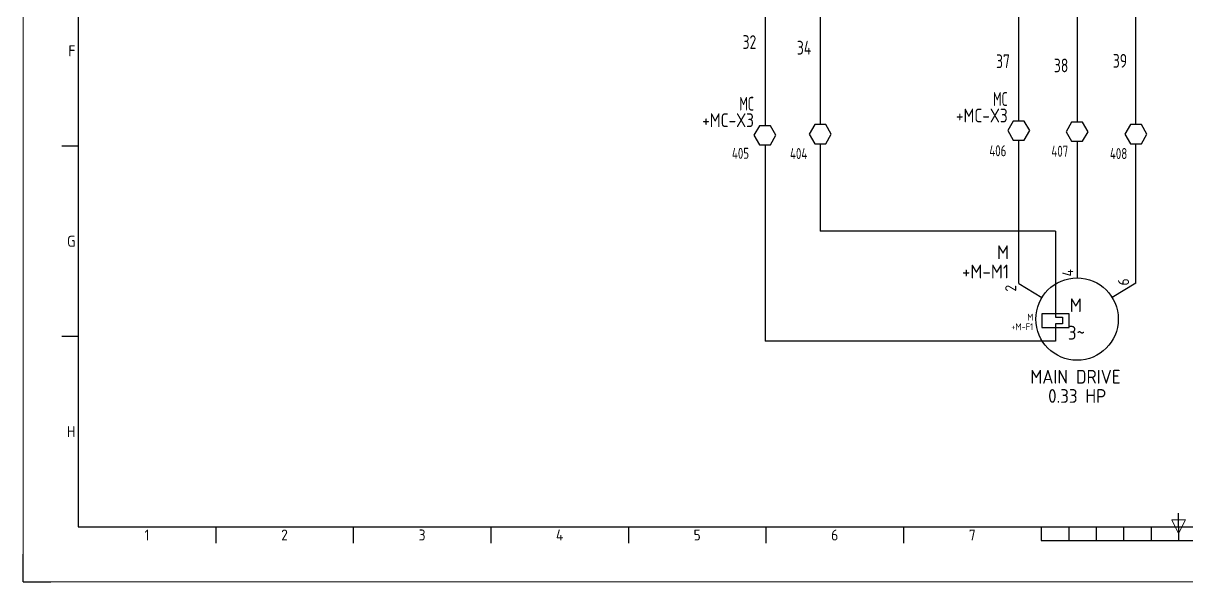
# Model space of a CAD drawing. Header units: millimetres. Extents: x 0 to 841, y 0 to 594.
# Drawn here: x 0 to 423.5, y 0 to 203.2 of the extents above; entities that cross this region are included whole.
import ezdxf
from ezdxf.enums import TextEntityAlignment as Align

# ---------------------------------------------------------------- set-up
doc = ezdxf.new("R2010")
doc.units = ezdxf.units.MM
doc.header["$LTSCALE"] = 12
for name, color, linetype in [('AE_BOR', 1, 'Continuous'), ('DESC', 150, 'Continuous'), ('LOC', 8, 'Continuous'), ('MISC', 7, 'Continuous'), ('RED_1.0mm^2', 1, 'Continuous'), ('RED_2.5mm^2', 1, 'Continuous'), ('SYMS', 7, 'Continuous'), ('TAGS', 150, 'Continuous'), ('TERMS', 123, 'Continuous'), ('WIRENO', 72, 'Continuous')]:
    doc.layers.add(name, color=color, linetype=linetype)
doc.styles.add('WD_IEC', font='isocp2.shx', dxfattribs={"width": 0.9, "height": 4, "bigfont": 'gbcbig.shx'})

# ---------------------------------------------------------------- blocks, each defined once
blk = doc.blocks.new('gb_a1')
for p, q in [((20, 574), (20, 20)), ((20, 20), (821, 20))]:
    blk.add_line(p, q)
at = {"layer": 'AE_BOR', "color": 1, "lineweight": 15}
for p, q in [((0, 0), (0, 594)), ((420.5, 17.5), (418, 22.5)), ((418, 22.5), (423, 22.5)), ((423, 22.5), (420.5, 17.5)), ((841, 0), (0, 0))]:
    blk.add_line(p, q, dxfattribs=at)
at = {"layer": 'AE_BOR'}
for p, q in [((20, 158.5), (14, 158.5)), ((20, 89.25), (14, 89.25)), ((70.0625, 20), (70.0625, 14)), ((120.125, 20), (120.125, 14)), ((170.1875, 20), (170.1875, 14)), ((220.25, 20), (220.25, 14)), ((270.3125, 20), (270.3125, 14)), ((320.375, 20), (320.375, 14))]:
    blk.add_line(p, q, dxfattribs=at)
at = {"layer": 'AE_BOR', "color": 2, "lineweight": 30}
for p, q in [((420.5, 20), (420.5, 25)), ((370.5, 20), (370.5, 15)), ((380.5, 20), (380.5, 15)), ((390.5, 20), (390.5, 15)), ((400.5, 20), (400.5, 15)), ((410.5, 20), (410.5, 15)), ((420.5, 20), (420.5, 15)), ((370.5, 15), (470.5, 15))]:
    blk.add_line(p, q, dxfattribs=at)
at = {"layer": 'AE_BOR', "lineweight": 30}
for q in [(0, 10), (10, 0)]:
    blk.add_line((0, 0), q, dxfattribs=at)
at = {"layer": 'AE_BOR', "style": 'WD_IEC'}
for s, p in [('F', (19, 193.125)), ('G', (19, 123.875)), ('H', (19, 54.625))]:
    blk.add_text(s, height=4, dxfattribs=at).set_placement(p, align=Align.MIDDLE_RIGHT)
for s, p in [('1', (45.03125, 15)), ('2', (95.09375, 15)), ('3', (145.15625, 15)), ('4', (195.21875, 15)), ('5', (245.28125, 15)), ('6', (295.34375, 15)), ('7', (345.40625, 15))]:
    blk.add_text(s, height=4, dxfattribs=at).set_placement(p, align=Align.CENTER)
blk = doc.blocks.new('VOL1')
for p, q in [((0, 7.5), (0, 1.25)), ((-5, 2.5), (-5, -2.5)), ((5, 2.5), (-5, 2.5)), ((0, 1.25), (2.5, 1.25)), ((2.5, 1.25), (2.5, -1.25)), ((5, -2.5), (5, 2.5)), ((-5, -2.5), (5, -2.5)), ((0, -1.25), (0, -7.5)), ((2.5, -1.25), (0, -1.25))]:
    blk.add_line(p, q)
at = {"style": 'WD_IEC'}
for tag, p in [('INST', (-6.5, 9)), ('TAG1', (-6.5, 2)), ('LOC', (-6.5, 5.5)), ('RATING1', (-6.5, -2.5)), ('XREF', (-6.5, -6.5)), ('DESC1', (-6.5, -10.35)), ('DESC2', (-6.5, -13.85)), ('DESC3', (-6.5, -17.35))]:
    blk.add_attdef(tag, text='', height=2.5, dxfattribs=at).set_placement(p, align=Align.RIGHT)
blk.add_attdef('TERM01', text='', height=2, rotation=90, dxfattribs=at).set_placement((-1, 7.5), align=Align.RIGHT)
at = {"style": 'WD_IEC', "flags": 1}
for tag, p, height in [('X2TERM01', (0, 7.5), 0.32), ('MFG', (2.75, 6.5), 1.5), ('CAT', (2.75, 4), 1.5), ('X4LINK', (-5, 0), 0.32), ('X1LINK', (5, 0), 0.32), ('ASSYCODE', (1, -4), 1), ('X8TERM02', (0, -7.5), 0.32), ('FAMILY', (1, -5.5), 1), ('CATDESC', (1, -7), 1)]:
    blk.add_attdef(tag, p, '', height=height, dxfattribs=at)
at = {"style": 'WD_IEC'}
blk.add_attdef('TERM02', (-1, -7.5), '', height=2, rotation=90, dxfattribs=at)
blk = doc.blocks.new('WD_WNV')
at = {"linetype": 'Continuous', "style": 'WD_IEC', "width": 0.8}
blk.add_attdef('WIRENO', text='', height=2.5, dxfattribs=at).set_placement((-1.6, 0), align=Align.MIDDLE_RIGHT)
at = {"style": 'WD_IEC', "flags": 1}
for tag, p in [('W08USER', (-1, 0.375)), ('W04USER', (-1, 0.875)), ('W05USER', (-1, 0.75)), ('W09USER', (-1, 0.25)), ('W03USER', (-1, 1)), ('W06USER', (-1, 0.625)), ('W07USER', (-1, 0.5)), ('W02USER', (-1, 1.125)), ('W01USER', (-1, 1.25)), ('W10USER', (-1, 0.125))]:
    blk.add_attdef(tag, text='', height=0.08, dxfattribs=at).set_placement(p, align=Align.CENTER)
blk = doc.blocks.new('VT0003')
for p, q in [((-1, 1.73), (-2, 0)), ((-2, 0), (-1, -1.73)), ((1, 1.73), (-1, 1.73)), ((2, 0), (1, 1.73)), ((1, -1.73), (2, 0)), ((-1, -1.73), (1, -1.73))]:
    blk.add_line(p, q)
at = {"style": 'WD_IEC', "width": 0.7}
for tag, p in [('INST', (-2, 7.5)), ('LOC', (-2, 4.5))]:
    blk.add_attdef(tag, text='', height=2.5, dxfattribs=at).set_placement(p, align=Align.RIGHT)
at = {"linetype": 'Continuous', "style": 'WD_IEC'}
for tag, height, width, flags, p in [('TAGSTRIP', 2.5, 0.9, 8, (-2, 1.5)), ('ASSYCODE', 0.25, 0.8, 1, (-2, -3.5)), ('MFG', 0.25, 0.8, 1, (-2, -2.5)), ('CAT', 0.25, 0.8, 1, (-2, -3))]:
    blk.add_attdef(tag, text='', height=height, dxfattribs=dict(at, width=width, flags=flags)).set_placement(p, align=Align.RIGHT)
at = {"linetype": 'Continuous', "style": 'WD_IEC', "width": 0.8, "flags": 8}
blk.add_attdef('TERM01', text='', height=2, dxfattribs=at).set_placement((0, 0), align=Align.MIDDLE_CENTER)
at = {"style": 'WD_IEC', "flags": 1}
for tag, p, height in [('X4TERM01', (-2, 0), 0.256), ('X4TERMDESC01', (-1.88, -0.37), 0.4), ('X2TERM01', (0, 1.73), 0.256), ('X2TERMDESC01', (0.15, 1.21), 0.4), ('X2PIN01', (0.52, 1.34), 0.4), ('X1PIN01', (1.39, 0.26), 0.4), ('X1TERMDESC01', (1.88, -0.39), 0.4), ('X1TERM01', (2, 0), 0.256), ('X4PIN01', (-1.82, -0.6), 0.4), ('X8TERM01', (0, -1.73), 0.256), ('X8TERMDESC01', (0, -2.11), 0.4), ('X8PIN01', (0.41, -1.54), 0.4), ('LINKTERM', (1.52, -1.15), 0.4), ('STRIPSEQ', (2.52, -3.93), 0.4)]:
    blk.add_attdef(tag, p, '', height=height, dxfattribs=at)
blk = doc.blocks.new('VMO13')
blk.add_circle((0, 0), 7.5)
at = {"style": 'WD_IEC'}
for tag, p in [('INST', (-15.5, 12.75)), ('LOC', (-15.5, 9.25)), ('TAG1', (-15.5, 5.75)), ('DESC1', (-15.5, 1.5)), ('DESC2', (-15.5, -2)), ('DESC3', (-15.5, -5.5)), ('RATING1', (-15.5, -9)), ('RATING2', (-15.5, -12.5)), ('RATING3', (-15.5, -16))]:
    blk.add_attdef(tag, text='', height=2.5, dxfattribs=at).set_placement(p, align=Align.RIGHT)
blk.add_attdef('TERM02', (-0.69, 7.75), '', height=2, rotation=90, dxfattribs=at)
at = {"style": 'WD_IEC', "flags": 1}
for tag, p, height in [('MFG', (12.75, 9), 1.5), ('X2TERM02', (0, 7.5), 0.32), ('CAT', (12.75, 6.5), 1.5), ('X0TERM01', (-6.4, 3.9), 0.32), ('X0TERM03', (6.4, 3.9), 0.32), ('X4LINK', (-7.5, 0), 0.32), ('X1LINK', (7.5, 0), 0.32), ('X8TERM04', (0, -7.5), 0.32), ('ASSYCODE', (1, -9), 1), ('FAMILY', (1, -10.5), 1), ('CATDESC', (1, -12), 1)]:
    blk.add_attdef(tag, p, '', height=height, dxfattribs=at)
at = {"style": 'WD_IEC'}
for tag, p in [('TERM03', (9.35, 4.53)), ('TERM01', (-7.35, 4.34)), ('TERM04', (-0.59, -7.92))]:
    blk.add_attdef(tag, text='', height=2, rotation=90, dxfattribs=at).set_placement(p, align=Align.RIGHT)
for tag, p in [('M', (-0.22, 1.27)), ('3~', (-0.12, -3.73))]:
    blk.add_attdef(tag, text='', height=2.5, dxfattribs=at).set_placement(p, align=Align.CENTER)
at = {"lineweight": 15, "style": 'WD_IEC'}
blk.add_attdef('XREF', text='', height=2.5, dxfattribs=at).set_placement((-15.5, -19.5), align=Align.RIGHT)

msp = doc.modelspace()

# ---------------------------------------------------------------- linework, layer by layer
at = {"layer": 'RED_1.0mm^2'}
for p, q in [((270, 305.19), (270, 165.88)), ((290, 286.06), (290, 166.31)), ((270, 158.95), (270, 87.52)), ((290, 159.38), (290, 127.52)), ((375.72, 127.52), (290, 127.52)), ((375.72, 127.52), (375.72, 102.52)), ((375.72, 87.52), (270, 87.52))]:
    msp.add_line(p, q, dxfattribs=at)
at = {"layer": 'RED_2.5mm^2'}
for p, q in [((362.31, 167.59), (362.31, 260.69)), ((383.56, 260.69), (383.56, 167.16)), ((404.95, 166.31), (404.95, 260.69)), ((362.31, 108.51), (362.31, 160.66)), ((383.56, 160.24), (383.56, 110.56)), ((404.95, 108.6), (404.95, 159.38)), ((362.31, 108.51), (370.75, 103.36)), ((404.95, 108.6), (396.37, 103.36))]:
    msp.add_line(p, q, dxfattribs=at)

# ---------------------------------------------------------------- block references
msp.add_blockref('gb_a1', (0, 0))
at = {"layer": 'SYMS'}
ref = msp.add_blockref('VT0003', (362.31, 164.13), dxfattribs=dict(at, xscale=2, yscale=2, zscale=2))
ref.add_attrib('TAGSTRIP', '+MC-X3', dxfattribs={"layer": 'TAGS', "linetype": 'Continuous', "height": 5, "style": 'WD_IEC', "width": 0.9, "flags": 8}).set_placement((358.31, 167.13), align=Align.RIGHT)
ref.add_attrib('TERM01', '406', dxfattribs={"layer": 'TERMS', "linetype": 'Continuous', "height": 4, "style": 'WD_IEC', "width": 0.8, "flags": 8}).set_placement((354.71, 156.79), align=Align.MIDDLE_CENTER)
ref.add_attrib('LOC', 'MC', dxfattribs={"layer": 'LOC', "height": 5, "style": 'WD_IEC', "width": 0.7}).set_placement((358.31, 173.13), align=Align.RIGHT)
ref = msp.add_blockref('VT0003', (269.96, 162.42), dxfattribs=dict(at, xscale=2, yscale=2, zscale=2))
ref.add_attrib('TAGSTRIP', '+MC-X3', dxfattribs={"layer": 'TAGS', "linetype": 'Continuous', "height": 5, "style": 'WD_IEC', "width": 0.9, "flags": 8}).set_placement((265.96, 165.42), align=Align.RIGHT)
ref.add_attrib('TERM01', '405', dxfattribs={"layer": 'TERMS', "linetype": 'Continuous', "height": 4, "style": 'WD_IEC', "width": 0.8, "flags": 8}).set_placement((261.05, 155.87), align=Align.MIDDLE_CENTER)
ref.add_attrib('LOC', 'MC', dxfattribs={"layer": 'LOC', "height": 5, "style": 'WD_IEC', "width": 0.7}).set_placement((265.96, 171.42), align=Align.RIGHT)
ref = msp.add_blockref('VT0003', (290.08, 162.84), dxfattribs=dict(at, xscale=2, yscale=2, zscale=2))
ref.add_attrib('TERM01', '404', dxfattribs={"layer": 'TERMS', "linetype": 'Continuous', "height": 4, "style": 'WD_IEC', "width": 0.8, "flags": 8}).set_placement((282.22, 155.77), align=Align.MIDDLE_CENTER)
ref = msp.add_blockref('VT0003', (383.56, 163.7), dxfattribs=dict(at, xscale=2, yscale=2, zscale=2))
ref.add_attrib('TERM01', '407', dxfattribs={"layer": 'TERMS', "linetype": 'Continuous', "height": 4, "style": 'WD_IEC', "width": 0.8, "flags": 8}).set_placement((377.27, 156.63), align=Align.MIDDLE_CENTER)
ref = msp.add_blockref('VT0003', (404.95, 162.84), dxfattribs=dict(at, xscale=2, yscale=2, zscale=2))
ref.add_attrib('TERM01', '408', dxfattribs={"layer": 'TERMS', "linetype": 'Continuous', "height": 4, "style": 'WD_IEC', "width": 0.8, "flags": 8}).set_placement((398.66, 155.77), align=Align.MIDDLE_CENTER)
ref = msp.add_blockref('VMO13', (383.56, 95.56), dxfattribs=dict(at, xscale=2, yscale=2, zscale=2))
ref.add_attrib('M', 'M', dxfattribs={"layer": 'MISC', "height": 5, "style": 'WD_IEC'}).set_placement((383.11, 98.09), align=Align.CENTER)
ref.add_attrib('3~', '3~', dxfattribs={"layer": 'MISC', "height": 5, "style": 'WD_IEC'}).set_placement((383.32, 88.09), align=Align.CENTER)
ref.add_attrib('TERM03', '6', dxfattribs={"layer": 'TERMS', "height": 4, "rotation": 90, "style": 'WD_IEC'}).set_placement((402.46, 110.38), align=Align.RIGHT)
ref.add_attrib('TERM02', '4', (382.18, 111.06), dxfattribs={"layer": 'TERMS', "height": 4, "rotation": 90, "style": 'WD_IEC'})
ref.add_attrib('TERM01', '2', dxfattribs={"layer": 'TERMS', "height": 4, "rotation": 90, "style": 'WD_IEC'}).set_placement((361.39, 108.01), align=Align.RIGHT)
ref.add_attrib('DESC3', 'MAIN DRIVE', dxfattribs={"layer": 'DESC', "height": 5, "style": 'WD_IEC'}).set_placement((399.42, 72.08), align=Align.RIGHT)
ref.add_attrib('RATING1', '0.33 HP', dxfattribs={"layer": 'MISC', "height": 5, "style": 'WD_IEC'}).set_placement((394.19, 65.08), align=Align.RIGHT)
ref.add_attrib('LOC', 'M', dxfattribs={"layer": 'LOC', "height": 5, "style": 'WD_IEC'}).set_placement((358.8, 117.37), align=Align.RIGHT)
ref.add_attrib('TAG1', '+M-M1', dxfattribs={"layer": 'TAGS', "height": 5, "style": 'WD_IEC'}).set_placement((358.8, 110.37), align=Align.RIGHT)
ref = msp.add_blockref('VOL1', (375.72, 95.02), dxfattribs=at)
ref.add_attrib('TAG1', '+M-F1', dxfattribs={"layer": 'TAGS', "height": 2.5, "style": 'WD_IEC'}).set_placement((367.6, 91.51), align=Align.RIGHT)
ref.add_attrib('LOC', 'M', dxfattribs={"layer": 'LOC', "height": 2.5, "style": 'WD_IEC'}).set_placement((367.6, 95.01), align=Align.RIGHT)
at = {"layer": 'WIRENO'}
ref = msp.add_blockref('WD_WNV', (270, 196.35), dxfattribs=dict(at, xscale=2, yscale=2, zscale=2))
ref.add_attrib('WIRENO', '32', dxfattribs={"linetype": 'Continuous', "height": 5, "style": 'WD_IEC', "width": 0.8}).set_placement((266.8, 196.35), align=Align.MIDDLE_RIGHT)
ref = msp.add_blockref('WD_WNV', (290, 194.29), dxfattribs=dict(at, xscale=2, yscale=2, zscale=2))
ref.add_attrib('WIRENO', '34', dxfattribs={"linetype": 'Continuous', "height": 5, "style": 'WD_IEC', "width": 0.8}).set_placement((286.8, 194.29), align=Align.MIDDLE_RIGHT)
ref = msp.add_blockref('WD_WNV', (362.31, 189.36), dxfattribs=dict(at, xscale=2, yscale=2, zscale=2))
ref.add_attrib('WIRENO', '37', dxfattribs={"linetype": 'Continuous', "height": 5, "style": 'WD_IEC', "width": 0.8}).set_placement((359.11, 189.36), align=Align.MIDDLE_RIGHT)
ref = msp.add_blockref('WD_WNV', (404.95, 189.53), dxfattribs=dict(at, xscale=2, yscale=2, zscale=2))
ref.add_attrib('WIRENO', '39', dxfattribs={"linetype": 'Continuous', "height": 5, "style": 'WD_IEC', "width": 0.8}).set_placement((401.75, 189.53), align=Align.MIDDLE_RIGHT)
ref = msp.add_blockref('WD_WNV', (383.56, 187.85), dxfattribs=dict(at, xscale=2, yscale=2, zscale=2))
ref.add_attrib('WIRENO', '38', dxfattribs={"linetype": 'Continuous', "height": 5, "style": 'WD_IEC', "width": 0.8}).set_placement((380.36, 187.85), align=Align.MIDDLE_RIGHT)

doc.saveas('drawing.dxf')
